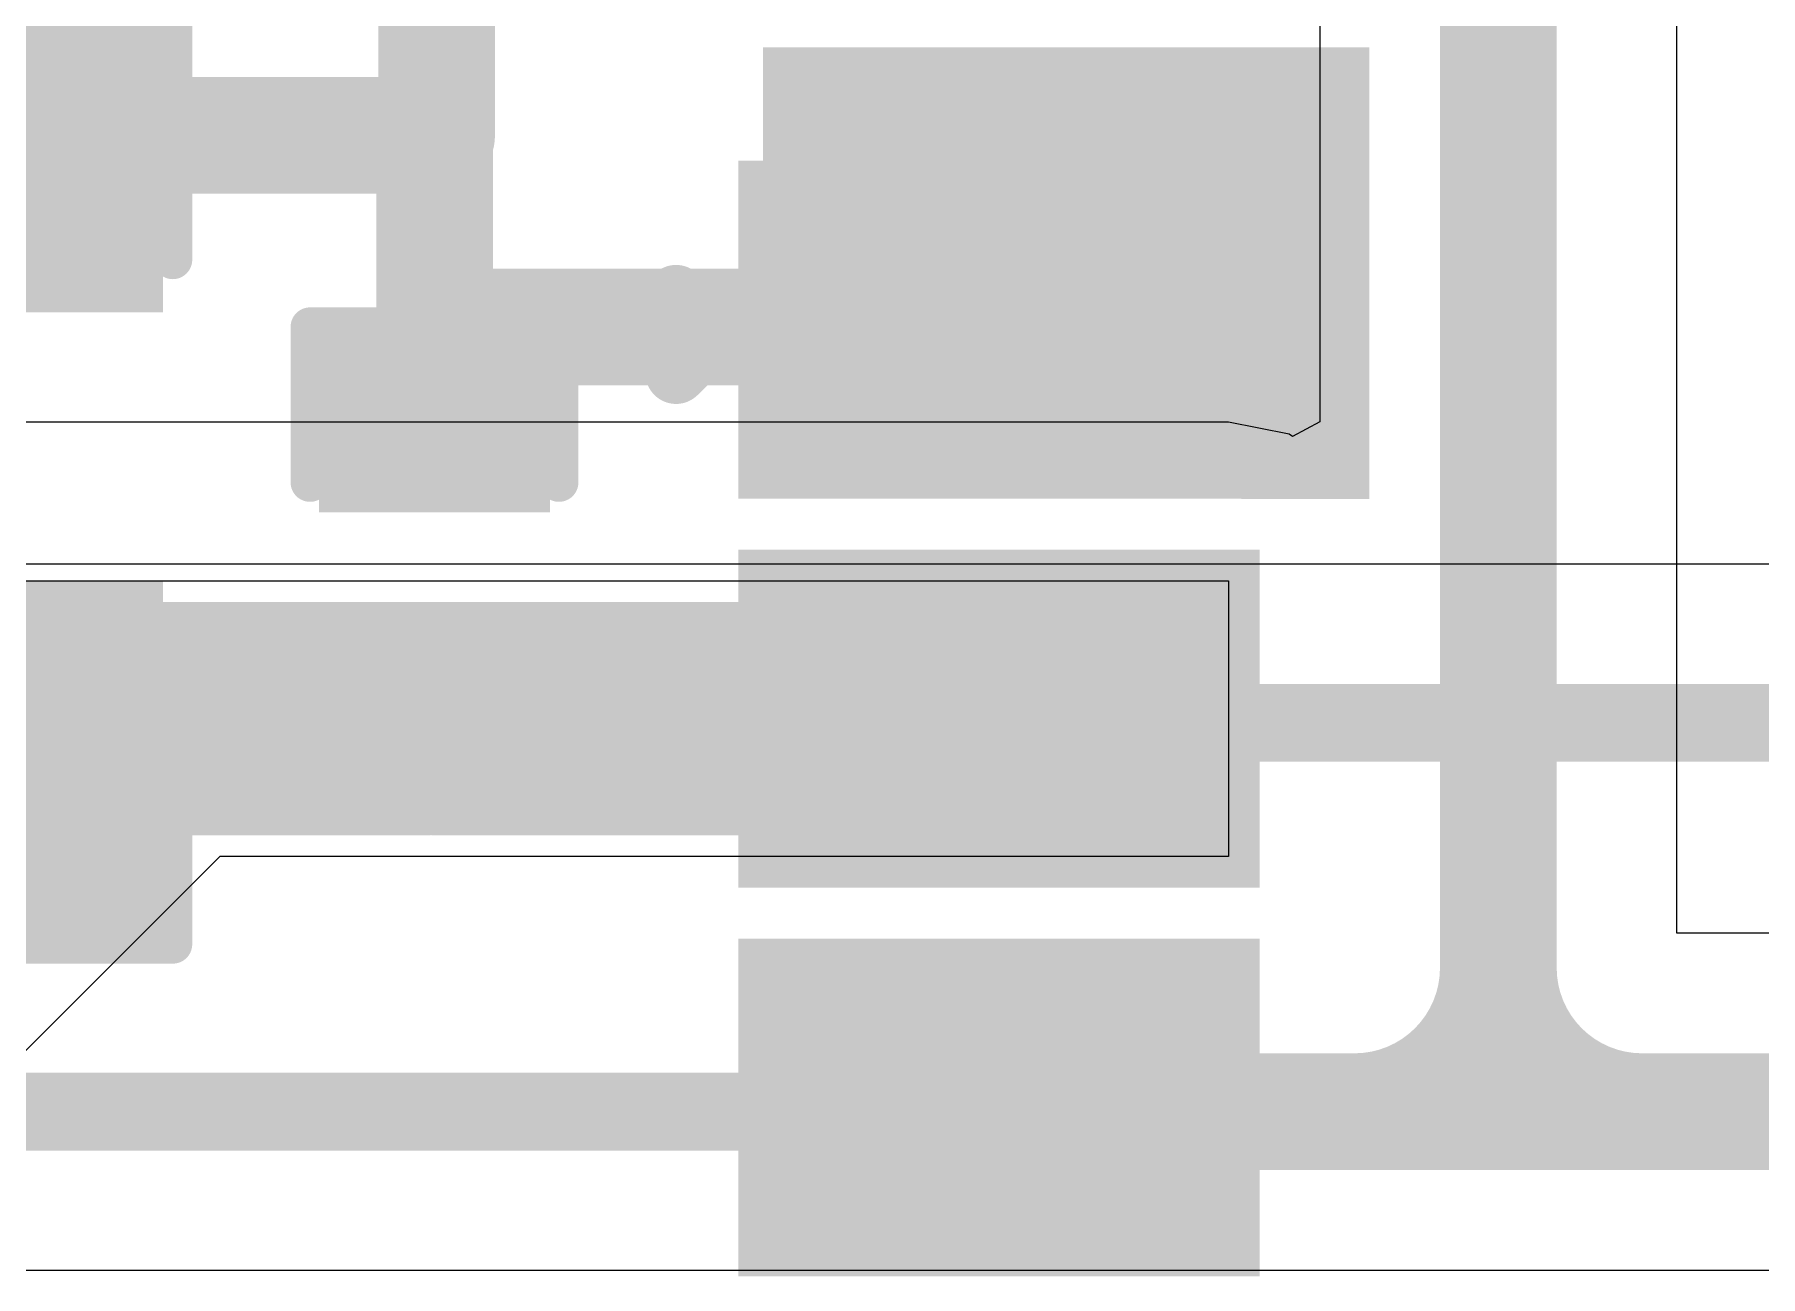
# Model space of a CAD drawing. Header units: inches. Extents: x 0 to 198, y 0 to 199.
# Drawn here: x 3.1393 to 3.3612, y 2.5608 to 2.7205 of the extents above; entities that cross this region are included whole.
import ezdxf

# ---------------------------------------------------------------- set-up
doc = ezdxf.new("R2010")
doc.units = ezdxf.units.IN
doc.header["$MEASUREMENT"] = 0
for name, color, linetype in [('Bottom Layer', 5, 'Continuous'), ('Top Layer', 1, 'Continuous'), ('Top Overlay', 2, 'Continuous'), ('Top Paste', 8, 'Continuous'), ('Top Solder', 216, 'Continuous')]:
    doc.layers.add(name, color=color, linetype=linetype)

# ---------------------------------------------------------------- blocks, each defined once
blk = doc.blocks.new('41_SMD_UFL_M______47')
at = {"layer": 'Top Layer'}
for points in [[(-0.37401565, 0.36732265), (-0.31496055, 0.36732265), (-0.31496055, 0.33188955), (-0.37401565, 0.33188955)], [(-0.37401565, 0.31732265), (-0.31496055, 0.31732265), (-0.31496055, 0.28188955), (-0.37401565, 0.28188955)], [(-0.37401565, 0.26732265), (-0.31496055, 0.26732265), (-0.31496055, 0.23188955), (-0.37401565, 0.23188955)]]:
    blk.add_hatch(color=1, dxfattribs=at).paths.add_polyline_path(points)
at = {"layer": 'Top Overlay'}
for points in [[(-0.3748261, 0.3685661), (-0.2968741, 0.3685661), (-0.2968741, 0.3858901), (-0.3748261, 0.3858901)], [(-0.3133301, 0.3278581), (-0.2968741, 0.3278581), (-0.2968741, 0.3703001), (-0.3133301, 0.3703001)]]:
    blk.add_hatch(color=2, dxfattribs=at).paths.add_polyline_path(points)
at = {"layer": 'Top Paste'}
for points in [[(-0.37401565, 0.36732265), (-0.31496055, 0.36732265), (-0.31496055, 0.33188955), (-0.37401565, 0.33188955)], [(-0.37401565, 0.31732265), (-0.31496055, 0.31732265), (-0.31496055, 0.28188955), (-0.37401565, 0.28188955)], [(-0.37401565, 0.26732265), (-0.31496055, 0.26732265), (-0.31496055, 0.23188955), (-0.37401565, 0.23188955)]]:
    blk.add_hatch(color=8, dxfattribs=at).paths.add_polyline_path(points)
at = {"layer": 'Top Solder'}
for points in [[(-0.37801565, 0.37132265), (-0.31096055, 0.37132265), (-0.31096055, 0.32788955), (-0.37801565, 0.32788955)], [(-0.37801565, 0.32132265), (-0.31096055, 0.32132265), (-0.31096055, 0.27788955), (-0.37801565, 0.27788955)], [(-0.37801565, 0.27132265), (-0.31096055, 0.27132265), (-0.31096055, 0.22788955), (-0.37801565, 0.22788955)]]:
    blk.add_hatch(color=216, dxfattribs=at).paths.add_polyline_path(points)
at = {"layer": 'Top Overlay'}
for points in [[(-0.3860001, 0.3440001, 0.007874, 0.007874, 0), (-0.3860001, 0.3540001, 0.007874, 0.007874, 0)], [(-0.3860001, 0.3540001, 0.007874, 0.007874, 0), (-0.3810001, 0.3490001, 0.007874, 0.007874, 0)], [(-0.3860001, 0.3440001, 0.007874, 0.007874, 0), (-0.3810001, 0.3490001, 0.007874, 0.007874, 0)]]:
    blk.add_lwpolyline(points, format="xyseb", dxfattribs=at)
for points in [[(-0.3879686, 0.3540001, 0.003937, 0.003937, 1), (-0.3840316, 0.3540001, 0.003937, 0.003937, 1)], [(-0.3879686, 0.3540001, 0.003937, 0.003937, 1), (-0.3840316, 0.3540001, 0.003937, 0.003937, 1)], [(-0.3829686, 0.3490001, 0.003937, 0.003937, 1), (-0.3790316, 0.3490001, 0.003937, 0.003937, 1)], [(-0.3829686, 0.3490001, 0.003937, 0.003937, 1), (-0.3790316, 0.3490001, 0.003937, 0.003937, 1)], [(-0.3879686, 0.3440001, 0.003937, 0.003937, 1), (-0.3840316, 0.3440001, 0.003937, 0.003937, 1)], [(-0.3879686, 0.3440001, 0.003937, 0.003937, 1), (-0.3840316, 0.3440001, 0.003937, 0.003937, 1)]]:
    blk.add_lwpolyline(points, format="xyseb", close=True, dxfattribs=at)
blk = doc.blocks.new('C___0402_344')
at = {"layer": 'Top Layer'}
for points in [[(-0.0275004, -0.0124998), (-0.0275004, 0.0125002), (-0.009500399999999999, 0.0125002), (-0.0095004, -0.0124998)], [(0.009499599999999999, -0.0124999), (0.009499600000000002, 0.0125001), (0.0274996, 0.0125001), (0.0274996, -0.0124999)]]:
    blk.add_hatch(color=1, dxfattribs=at).paths.add_polyline_path(points)
at = {"layer": 'Top Paste'}
for points in [[(-0.0275004, -0.0124998), (-0.0275004, 0.0125002), (-0.009500399999999999, 0.0125002), (-0.0095004, -0.0124998)], [(0.009499599999999999, -0.0124999), (0.009499600000000002, 0.0125001), (0.0274996, 0.0125001), (0.0274996, -0.0124999)]]:
    blk.add_hatch(color=8, dxfattribs=at).paths.add_polyline_path(points)
at = {"layer": 'Top Solder'}
for points in [[(-0.0298626, -0.014862), (-0.0298626, 0.0148624), (-0.007138199999999998, 0.0148624), (-0.007138200000000002, -0.014862)], [(0.007137399999999999, -0.0148621), (0.007137400000000001, 0.0148623), (0.0298618, 0.0148623), (0.0298618, -0.0148621)]]:
    blk.add_hatch(color=216, dxfattribs=at).paths.add_polyline_path(points)
at = {"layer": 'Top Overlay'}
for points in [[(-0.0310003, 0.0160002, 0.005, 0.005, 0), (-0.0310004, -0.0159998, 0.005, 0.005, 0)], [(-0.0310003, 0.0160002, 0.005, 0.005, 0), (-0.0110004, 0.0160002, 0.005, 0.005, 0)], [(0.0109995, 0.0160002, 0.005, 0.005, 0), (0.0309996, 0.0160002, 0.005, 0.005, 0)], [(0.0309996, 0.0160002, 0.005, 0.005, 0), (0.0309996, -0.0159998, 0.005, 0.005, 0)], [(-0.0310004, -0.0159998, 0.005, 0.005, 0), (-0.0110004, -0.0159998, 0.005, 0.005, 0)], [(0.0109996, -0.0159998, 0.005, 0.005, 0), (0.0309996, -0.0159998, 0.005, 0.005, 0)]]:
    blk.add_lwpolyline(points, format="xyseb", dxfattribs=at)
for points in [[(-0.0322503, 0.0160002, 0.0025, 0.0025, 1), (-0.0297503, 0.0160002, 0.0025, 0.0025, 1)], [(-0.0322503, 0.0160002, 0.0025, 0.0025, 1), (-0.0297503, 0.0160002, 0.0025, 0.0025, 1)], [(-0.0122504, 0.0160002, 0.0025, 0.0025, 1), (-0.0097504, 0.0160002, 0.0025, 0.0025, 1)], [(0.0097495, 0.0160002, 0.0025, 0.0025, 1), (0.0122495, 0.0160002, 0.0025, 0.0025, 1)], [(0.0297496, 0.0160002, 0.0025, 0.0025, 1), (0.0322496, 0.0160002, 0.0025, 0.0025, 1)], [(0.0297496, 0.0160002, 0.0025, 0.0025, 1), (0.0322496, 0.0160002, 0.0025, 0.0025, 1)], [(-0.0322504, -0.0159998, 0.0025, 0.0025, 1), (-0.0297504, -0.0159998, 0.0025, 0.0025, 1)], [(-0.0322504, -0.0159998, 0.0025, 0.0025, 1), (-0.0297504, -0.0159998, 0.0025, 0.0025, 1)], [(-0.0122504, -0.0159998, 0.0025, 0.0025, 1), (-0.0097504, -0.0159998, 0.0025, 0.0025, 1)], [(0.0097496, -0.0159998, 0.0025, 0.0025, 1), (0.0122496, -0.0159998, 0.0025, 0.0025, 1)], [(0.0297496, -0.0159998, 0.0025, 0.0025, 1), (0.0322496, -0.0159998, 0.0025, 0.0025, 1)], [(0.0297496, -0.0159998, 0.0025, 0.0025, 1), (0.0322496, -0.0159998, 0.0025, 0.0025, 1)]]:
    blk.add_lwpolyline(points, format="xyseb", close=True, dxfattribs=at)
blk = doc.blocks.new('C___0805_345')
at = {"layer": 'Top Layer'}
for points in [[(-0.0600001, 0.0299996), (-0.0200001, 0.0299996), (-0.0200001, -0.0300004), (-0.0600001, -0.0300004)], [(0.0199999, 0.0299996), (0.0599999, 0.0299996), (0.0599999, -0.0300004), (0.0199999, -0.0300004)]]:
    blk.add_hatch(color=1, dxfattribs=at).paths.add_polyline_path(points)
at = {"layer": 'Top Paste'}
for points in [[(-0.0600001, 0.0299996), (-0.0200001, 0.0299996), (-0.0200001, -0.0300004), (-0.0600001, -0.0300004)], [(0.0199999, 0.0299996), (0.0599999, 0.0299996), (0.0599999, -0.0300004), (0.0199999, -0.0300004)]]:
    blk.add_hatch(color=8, dxfattribs=at).paths.add_polyline_path(points)
at = {"layer": 'Top Solder'}
for points in [[(-0.062756, 0.0327555), (-0.0172442, 0.0327555), (-0.0172442, -0.0327563), (-0.062756, -0.0327563)], [(0.017244, 0.0327555), (0.0627558, 0.0327555), (0.0627558, -0.0327563), (0.017244, -0.0327563)]]:
    blk.add_hatch(color=216, dxfattribs=at).paths.add_polyline_path(points)
at = {"layer": 'Top Overlay'}
for points in [[(-0.0240001, 0.0339996, 0.005, 0.005, 0), (-0.0640001, 0.0339996, 0.005, 0.005, 0)], [(-0.0640001, -0.0340004, 0.005, 0.005, 0), (-0.0640001, 0.0339996, 0.005, 0.005, 0)], [(0.0639999, 0.0339996, 0.005, 0.005, 0), (0.0239999, 0.0339996, 0.005, 0.005, 0)], [(0.0639999, -0.0340004, 0.005, 0.005, 0), (0.0639999, 0.0339996, 0.005, 0.005, 0)], [(-0.0240001, -0.0340004, 0.005, 0.005, 0), (-0.0640001, -0.0340004, 0.005, 0.005, 0)], [(0.0639999, -0.0340004, 0.005, 0.005, 0), (0.0239999, -0.0340004, 0.005, 0.005, 0)]]:
    blk.add_lwpolyline(points, format="xyseb", dxfattribs=at)
for points in [[(-0.0652501, 0.0339996, 0.0025, 0.0025, 1), (-0.0627501, 0.0339996, 0.0025, 0.0025, 1)], [(-0.0652501, 0.0339996, 0.0025, 0.0025, 1), (-0.0627501, 0.0339996, 0.0025, 0.0025, 1)], [(-0.0252501, 0.0339996, 0.0025, 0.0025, 1), (-0.0227501, 0.0339996, 0.0025, 0.0025, 1)], [(0.0227499, 0.0339996, 0.0025, 0.0025, 1), (0.0252499, 0.0339996, 0.0025, 0.0025, 1)], [(0.0627499, 0.0339996, 0.0025, 0.0025, 1), (0.0652499, 0.0339996, 0.0025, 0.0025, 1)], [(0.0627499, 0.0339996, 0.0025, 0.0025, 1), (0.0652499, 0.0339996, 0.0025, 0.0025, 1)], [(-0.0652501, -0.0340004, 0.0025, 0.0025, 1), (-0.0627501, -0.0340004, 0.0025, 0.0025, 1)], [(-0.0652501, -0.0340004, 0.0025, 0.0025, 1), (-0.0627501, -0.0340004, 0.0025, 0.0025, 1)], [(-0.0252501, -0.0340004, 0.0025, 0.0025, 1), (-0.0227501, -0.0340004, 0.0025, 0.0025, 1)], [(0.0227499, -0.0340004, 0.0025, 0.0025, 1), (0.0252499, -0.0340004, 0.0025, 0.0025, 1)], [(0.0627499, -0.0340004, 0.0025, 0.0025, 1), (0.0652499, -0.0340004, 0.0025, 0.0025, 1)], [(0.0627499, -0.0340004, 0.0025, 0.0025, 1), (0.0652499, -0.0340004, 0.0025, 0.0025, 1)]]:
    blk.add_lwpolyline(points, format="xyseb", close=True, dxfattribs=at)

msp = doc.modelspace()

# ---------------------------------------------------------------- linework, layer by layer
at = {"layer": 'Bottom Layer'}
for p, q in [((3.6635, 2.6523918), (3.028945, 2.6523918)), ((2.9910006, 2.5616082), (3.6635, 2.5616082))]:
    msp.add_line(p, q, dxfattribs=at)
for points in [[(3.0204984, 2.632, 0.01, 0.01, 0), (3.691, 2.632, 0.01, 0.01, 0)], [(2.9910001, 2.582, 0.01, 0.01, 0), (3.691, 2.582, 0.01, 0.01, 0)]]:
    msp.add_lwpolyline(points, format="xyseb", dxfattribs=at)
at = {"layer": 'Top Layer'}
for p, q in [((3.3045588, 2.7450816), (3.3045588, 2.6706983)), ((3.3504404, 2.6049408), (3.3504404, 2.7450816)), ((3.2928212, 2.6706363), (2.9077171, 2.6706363)), ((3.3006248, 2.6690841), (3.2928212, 2.6706363)), ((3.3045588, 2.6706983), (3.3010311, 2.6688126)), ((3.3010311, 2.6688126), (3.3006248, 2.6690841)), ((2.9077166, 2.6502445), (3.2928212, 2.6502445)), ((3.2928212, 2.6502445), (3.2928212, 2.6148113)), ((3.1631226, 2.6148113), (3.1350776, 2.5867662)), ((3.2928212, 2.6148113), (3.1631226, 2.6148113)), ((3.589, 2.6049408), (3.3504404, 2.6049408))]:
    msp.add_line(p, q, dxfattribs=at)
for points in [[(3.191, 2.707528, 0.015, 0.015, 0), (3.191, 2.771, 0.015, 0.015, 0)], [(3.3274996, 2.6005004, 0.015, 0.015, 0), (3.3274996, 2.7725816, 0.015, 0.015, 0)], [(3.1230776, 2.7075279, 0.015, 0.015, 0), (3.1907242, 2.7075279, 0.015, 0.015, 0)], [(3.1907242, 2.7075279, 0.015, 0.015, 0), (3.1907242, 2.707528, 0.015, 0.015, 0)], [(3.1907242, 2.6704016, 0.015, 0.015, 0), (3.1907242, 2.7075279, 0.015, 0.015, 0)], [(3.1907242, 2.7075279, 0.015, 0.015, 0), (3.1909999, 2.7075279, 0.015, 0.015, 0)], [(3.1909999, 2.7075279, 0.015, 0.015, 0), (3.191, 2.707528, 0.015, 0.015, 0)], [(3.1957241, 2.6828655, 0.015, 0.015, 0), (3.262956, 2.6828655, 0.015, 0.015, 0)], [(3.1957241, 2.6719015, 0.015, 0.015, 0), (3.1957241, 2.6828655, 0.015, 0.015, 0)], [(3.1942241, 2.6704015, 0.015, 0.015, 0), (3.1957241, 2.6719015, 0.015, 0.015, 0)], [(3.1907241, 2.6704015, 0.015, 0.015, 0), (3.1942241, 2.6704015, 0.015, 0.015, 0)], [(2.9305279, 2.6325279, 0.03, 0.03, 0), (3.1898504, 2.6325279, 0.03, 0.03, 0)], [(3.190724, 2.6325279, 0.03, 0.03, 0), (3.2632936, 2.6325279, 0.03, 0.03, 0)], [(3.3274996, 2.6005004, 0.015, 0.015, -0.4142135623730951), (3.3089992, 2.582, 0.015, 0.015, 0)], [(3.346, 2.582, 0.015, 0.015, -0.4142135623730951), (3.3274996, 2.6005004, 0.015, 0.015, 0)], [(3.2632936, 2.582, 0.015, 0.015, 0), (3.2632936, 2.5825279, 0.015, 0.015, 0)], [(3.2632936, 2.582, 0.015, 0.015, 0), (3.3089992, 2.582, 0.015, 0.015, 0)], [(3.3089992, 2.582, 0.015, 0.015, 0), (3.589, 2.582, 0.015, 0.015, 0)]]:
    msp.add_lwpolyline(points, format="xyseb", dxfattribs=at)
for points in [[(3.1869742, 2.707528, 0.0075, 0.0075, 1), (3.1944742, 2.707528, 0.0075, 0.0075, 1)], [(3.1869742, 2.7075279, 0.0075, 0.0075, 1), (3.1944742, 2.7075279, 0.0075, 0.0075, 1)], [(3.1869742, 2.7075279, 0.0075, 0.0075, 1), (3.1944742, 2.7075279, 0.0075, 0.0075, 1)], [(3.1869742, 2.7075279, 0.0075, 0.0075, 1), (3.1944742, 2.7075279, 0.0075, 0.0075, 1)], [(3.1869742, 2.7075279, 0.0075, 0.0075, 1), (3.1944742, 2.7075279, 0.0075, 0.0075, 1)], [(3.1872499, 2.7075279, 0.0075, 0.0075, 1), (3.1947499, 2.7075279, 0.0075, 0.0075, 1)], [(3.1872499, 2.7075279, 0.0075, 0.0075, 1), (3.1947499, 2.7075279, 0.0075, 0.0075, 1)], [(3.18725, 2.707528, 0.0075, 0.0075, 1), (3.19475, 2.707528, 0.0075, 0.0075, 1)], [(3.18725, 2.707528, 0.0075, 0.0075, 1), (3.19475, 2.707528, 0.0075, 0.0075, 1)], [(3.1919741, 2.6828655, 0.0075, 0.0075, 1), (3.1994741, 2.6828655, 0.0075, 0.0075, 1)], [(3.1919741, 2.6828655, 0.0075, 0.0075, 1), (3.1994741, 2.6828655, 0.0075, 0.0075, 1)], [(3.259206, 2.6828655, 0.0075, 0.0075, 1), (3.266706, 2.6828655, 0.0075, 0.0075, 1)], [(3.1919741, 2.6719015, 0.0075, 0.0075, 1), (3.1994741, 2.6719015, 0.0075, 0.0075, 1)], [(3.1919741, 2.6719015, 0.0075, 0.0075, 1), (3.1994741, 2.6719015, 0.0075, 0.0075, 1)], [(3.1869741, 2.6704015, 0.0075, 0.0075, 1), (3.1944741, 2.6704015, 0.0075, 0.0075, 1)], [(3.1869742, 2.6704016, 0.0075, 0.0075, 1), (3.1944742, 2.6704016, 0.0075, 0.0075, 1)], [(3.1904741, 2.6704015, 0.0075, 0.0075, 1), (3.1979741, 2.6704015, 0.0075, 0.0075, 1)], [(3.1904741, 2.6704015, 0.0075, 0.0075, 1), (3.1979741, 2.6704015, 0.0075, 0.0075, 1)], [(3.1823504, 2.6325279, 0.015, 0.015, 1), (3.1973504, 2.6325279, 0.015, 0.015, 1)], [(3.183224, 2.6325279, 0.015, 0.015, 1), (3.198224, 2.6325279, 0.015, 0.015, 1)], [(3.2557936, 2.6325279, 0.015, 0.015, 1), (3.2707936, 2.6325279, 0.015, 0.015, 1)], [(3.3237496, 2.6005004, 0.0075, 0.0075, 1), (3.3312496, 2.6005004, 0.0075, 0.0075, 1)], [(3.3237496, 2.6005004, 0.0075, 0.0075, 1), (3.3312496, 2.6005004, 0.0075, 0.0075, 1)], [(3.3237496, 2.6005004, 0.0075, 0.0075, 1), (3.3312496, 2.6005004, 0.0075, 0.0075, 1)], [(3.2595436, 2.5825279, 0.0075, 0.0075, 1), (3.2670436, 2.5825279, 0.0075, 0.0075, 1)], [(3.2595436, 2.582, 0.0075, 0.0075, 1), (3.2670436, 2.582, 0.0075, 0.0075, 1)], [(3.2595436, 2.582, 0.0075, 0.0075, 1), (3.2670436, 2.582, 0.0075, 0.0075, 1)], [(3.3052492, 2.582, 0.0075, 0.0075, 1), (3.3127492, 2.582, 0.0075, 0.0075, 1)], [(3.3052492, 2.582, 0.0075, 0.0075, 1), (3.3127492, 2.582, 0.0075, 0.0075, 1)], [(3.3052492, 2.582, 0.0075, 0.0075, 1), (3.3127492, 2.582, 0.0075, 0.0075, 1)], [(3.34225, 2.582, 0.0075, 0.0075, 1), (3.34975, 2.582, 0.0075, 0.0075, 1)]]:
    msp.add_lwpolyline(points, format="xyseb", close=True, dxfattribs=at)

# ---------------------------------------------------------------- block references
for name, p, rotation in [('C___0805_345', (3.123078, 2.6675278), 270), ('C___0402_344', (3.1907242, 2.6519019), 90)]:
    msp.add_blockref(name, p, dxfattribs=dict(rotation=rotation))
msp.add_blockref('41_SMD_UFL_M______47', (3.6077817, 2.3329218))

doc.saveas('drawing.dxf')
